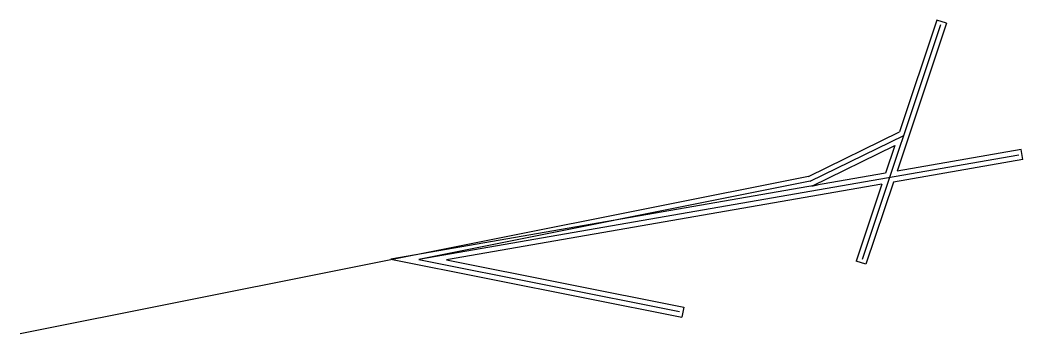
# Model space of a CAD drawing. Units: millimetres at full size, sheet at 1:100. Extents: x -37421 to 21432, y -18578 to -144.
import ezdxf

# ---------------------------------------------------------------- set-up
doc = ezdxf.new("R2010")
doc.units = ezdxf.units.MM
doc.header["$LTSCALE"] = 100
doc.layers.add('0-0', color=7, linetype='Continuous')

msp = doc.modelspace()

# ---------------------------------------------------------------- linework, layer by layer
at = {"layer": '0-0'}
for p, q in [((16591.8, -428.6), (12000, -14204.1)), ((16939.7, -333.7), (14044.7, -9018.7)), ((16370.5, -144), (14179.8, -6716)), ((16939.7, -333.7), (16370.5, -144)), ((8841.9, -9325.7), (14179.8, -6716)), ((8938.8, -9612.2), (14449, -6918.4)), ((9035.7, -9898.8), (13913.8, -7513.9)), ((13913.8, -7513.9), (13373.3, -9135.5)), ((21183.7, -8081.6), (-14020.4, -14204.1)), ((21329.3, -7751.8), (14044.7, -9018.7)), ((21432.1, -8342.9), (21329.3, -7751.8)), ((21432.1, -8342.9), (13829.2, -9665.2)), ((8841.9, -9325.7), (-37420.8, -18578.2)), ((13373.3, -9135.5), (-15653, -14183.5)), ((13157.8, -9781.9), (-12387.8, -14224.7)), ((9035.7, -9898.8), (9380, -9830)), ((13157.8, -9781.9), (11652.1, -14298.9)), ((13829.2, -9665.2), (12221.4, -14488.7)), ((-15653, -14183.5), (1423, -17598.7)), ((-12387.8, -14224.7), (1540.7, -17010.4)), ((12221.4, -14488.7), (11652.1, -14298.9)), ((1540.7, -17010.4), (1423, -17598.7))]:
    msp.add_line(p, q, dxfattribs=at)
msp.add_lwpolyline([(8938.8, -9612.2), (-14020.4, -14204.1), (1285.7, -17265.3)], dxfattribs=at)

doc.saveas('drawing.dxf')
